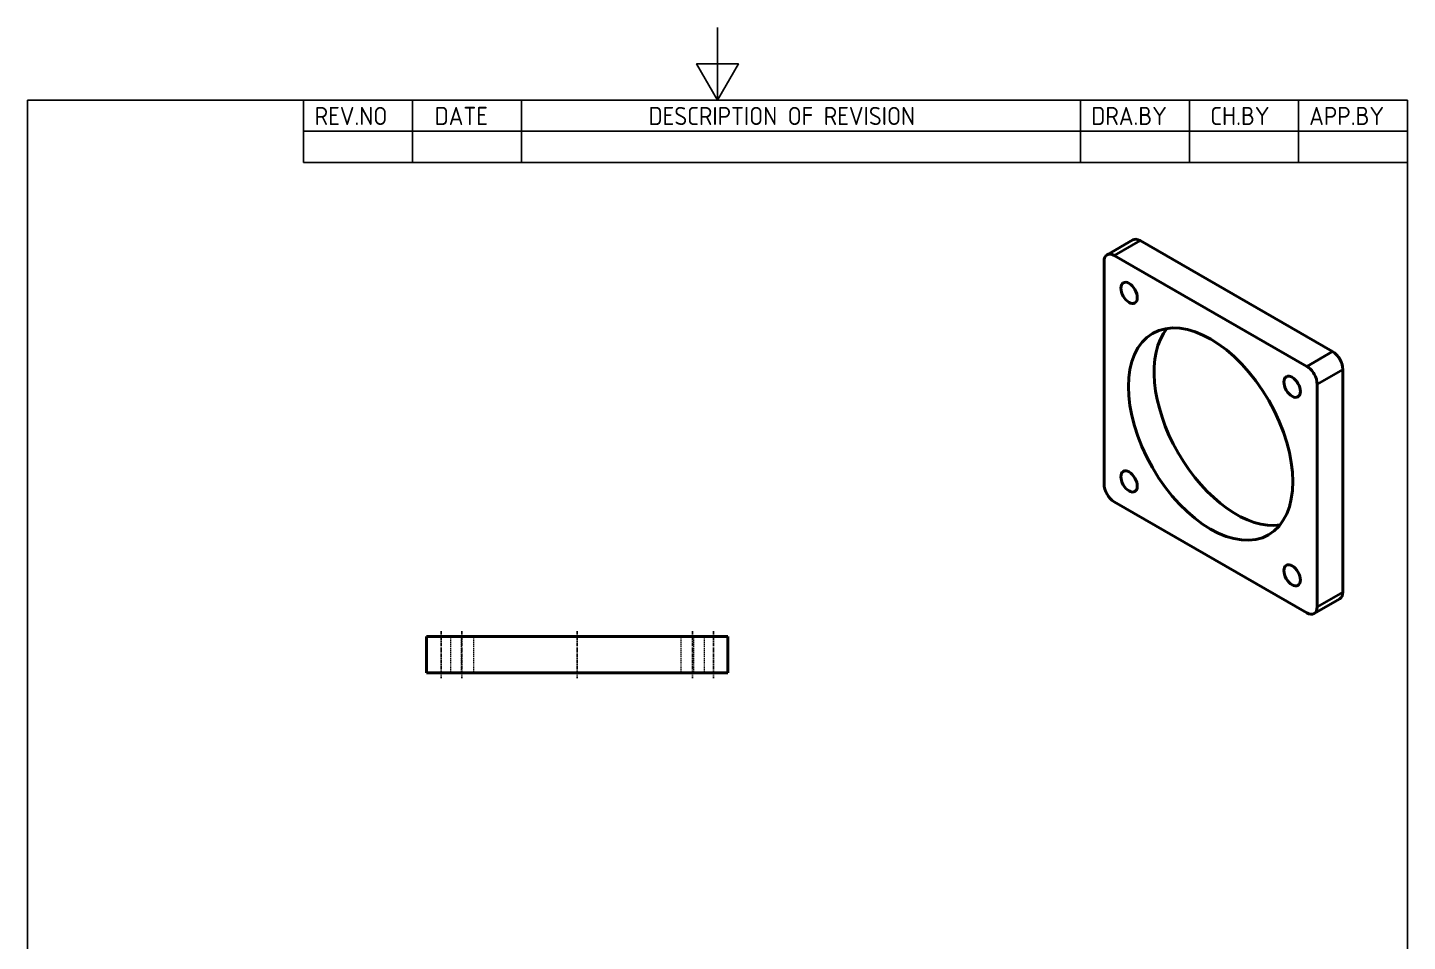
# Model space of a CAD drawing. Header units: millimetres. Extents: x 0 to 210, y 0 to 297.
# Drawn here: x 10 to 200, y 171.2 to 297 of the extents above; entities that cross this region are included whole.
import ezdxf

# ---------------------------------------------------------------- set-up
doc = ezdxf.new("R2010")
doc.units = ezdxf.units.MM
doc.linetypes.add('CHAIN', pattern=[0.7087, 0.4724, -0.0591, 0.1181, -0.0591])
doc.linetypes.add('DASHED', pattern=[0.2067, 0.1654, -0.0413])
doc.layers.get('0').update_dxf_attribs({"color": 3, "lineweight": 25, "true_color": 0x00ff00})
for name, color, linetype, lineweight, true_color in [('가려진 것(ISO)', 2, 'DASHED', 18, 0xffff00), ('가시적인 것(ISO)', 3, 'Continuous', 40, 0x00ff00), ('가시적인 좁은 것(ISO)', 3, 'Continuous', 35, 0x00ff00), ('기호(ISO)', 5, 'Continuous', 25, 0x0000ff), ('중심선(ISO)', 1, 'Continuous', 25, 0xff0000)]:
    doc.layers.add(name, color=color, linetype=linetype, lineweight=lineweight, true_color=true_color)
doc.layers.add('경계(ISO)', color=7, linetype='Continuous', lineweight=25)
doc.styles.add('ISO ProportionalPSTEK', font='isocp.shx')

# ---------------------------------------------------------------- blocks, each defined once
blk = doc.blocks.new('경계 Default Border')
at = {"layer": '경계(ISO)', "flags": 128}
for points in [[(105, 297.0000076293945), (105, 287.0000076293945), (102.1132469177246, 292.0000076293945), (107.8867530822754, 292.0000076293945), (105, 287.0000076293945)], [(10, 10), (10, 287.0000076293945), (200, 287.0000076293945), (200, 10), (10, 10)]]:
    blk.add_lwpolyline(points, dxfattribs=at)
blk = doc.blocks.new('리비전 내역')
at = {"layer": '기호(ISO)'}
for p, q in [((48.00000000000001, 287.0000076293945), (200, 287.0000076293945)), ((48.00000000000001, 287.0000076293945), (48.00000000000001, 282.7200076293945)), ((63.00000000000001, 287.0000076293945), (63.00000000000001, 282.7200076293945)), ((78, 287.0000076293945), (78, 282.7200076293945)), ((155, 287.0000076293945), (155, 282.7200076293945)), ((170, 287.0000076293945), (170, 282.7200076293945)), ((185, 287.0000076293945), (185, 282.7200076293945)), ((200, 287.0000076293945), (200, 282.7200076293945)), ((48.00000000000001, 282.7200076293945), (200, 282.7200076293945)), ((48.00000000000001, 282.7200076293945), (48.00000000000001, 278.4400076293945)), ((63.00000000000001, 282.7200076293945), (63.00000000000001, 278.4400076293945)), ((78, 282.7200076293945), (78, 278.4400076293945)), ((155, 282.7200076293945), (155, 278.4400076293945)), ((170, 282.7200076293945), (170, 278.4400076293945)), ((185, 282.7200076293945), (185, 278.4400076293945)), ((200, 282.7200076293945), (200, 278.4400076293945)), ((48.00000000000001, 278.4400076293945), (200, 278.4400076293945))]:
    blk.add_line(p, q, dxfattribs=at)
at = {"layer": '기호(ISO)', "color": 2, "true_color": 0xffff00, "char_height": 2.5, "attachment_point": 7, "style": 'ISO ProportionalPSTEK'}
for s, insert in [('REV.NO', (49.5271157026291, 283.5831900503393)), ('DATE', (66.05423110723495, 283.5831900503393)), ('DESCRIPTION OF REVISION', (95.50702043336295, 283.5831900503393)), ('DRA.BY', (156.4757339553203, 283.5831900503393)), ('CH.BY', (172.8642915086116, 283.5831900503393)), ('APP.BY', (186.4777339604403, 283.5831900503393))]:
    blk.add_mtext(s, dxfattribs=dict(at, insert=insert))

msp = doc.modelspace()

# ---------------------------------------------------------------- linework, layer by layer
at = {"layer": '가려진 것(ISO)'}
for p, q in [((68.21576907247794, 213.1745132243303), (68.21576907247794, 208.1745132243303)), ((69.69076907247793, 213.1745132243256), (69.69076907247793, 208.1745132243256)), ((71.41576907247794, 213.1745132243303), (71.41576907247794, 208.1745132243303)), ((99.96576907247797, 213.1745132243303), (99.96576907247797, 208.1745132243303)), ((101.6907690724779, 213.1745132243256), (101.6907690724779, 208.1745132243256)), ((103.1657690724779, 213.1745132243303), (103.1657690724779, 208.1745132243303))]:
    msp.add_line(p, q, dxfattribs=at)
at = {"layer": '가시적인 것(ISO)'}
for p, q in [((162.1812220444198, 267.768641246569), (158.6456881384876, 265.732662677607)), ((163.1792864675886, 267.6705686239637), (189.6957907620881, 252.4007293567534)), ((158.2295389992831, 264.8138872329012), (158.2295389992831, 234.155870051306)), ((186.1602568561559, 250.3647507877915), (159.6437525616564, 265.6345900550017)), ((191.1100043244614, 249.9512436794838), (191.1100043244614, 219.2932264978886)), ((187.5744704185292, 217.2572479289266), (187.5744704185292, 247.9152651105218)), ((159.6437525616564, 231.7063843740363), (186.1602568561559, 216.4365451068261)), ((190.6938551852569, 218.3744510531827), (187.1583212793247, 216.3384724842208)), ((64.94076907247793, 213.1745132243311), (64.94076907247793, 208.1745132243311)), ((66.94076907247793, 213.1745132243317), (64.94076907247792, 213.1745132243311)), ((66.94076907247793, 213.1745132243317), (104.440769072478, 213.1745132243317)), ((106.440769072478, 213.1745132243311), (104.440769072478, 213.1745132243317)), ((106.440769072478, 213.1745132243311), (106.440769072478, 208.1745132243311)), ((64.94076907247793, 208.1745132243311), (66.94076907247793, 208.1745132243317)), ((104.440769072478, 208.1745132243317), (66.94076907247793, 208.1745132243317)), ((104.440769072478, 208.1745132243317), (106.440769072478, 208.1745132243311))]:
    msp.add_line(p, q, dxfattribs=at)
for centre, major_axis, ratio, start_param, end_param in [((163.1792864675886, 266.0354743742786), (-0.9980644231688076, 1.733166872290326), 0.5780931159158106, 5.499720852204984, 6.283185307179532), ((159.6437525616564, 263.9994958053167), (-0.9980644231688174, 1.733166872290363), 0.5780931159158107, 5.499720852205023, 7.070517178999922), ((176.4375386148383, 243.0715461498758), (-7.984515385350483, 13.8653349783228), 0.5780931159158106, 0.2223730012747772, 2.919219652315018), ((189.6957907620881, 250.7656351070683), (0.9980644231686985, -1.733166872290395), 0.5780931159158107, 0.7873318718205526, 2.358128198615477), ((186.1602568561559, 248.7296565381064), (-0.9980644231689053, 1.733166872290276), 0.5780931159158107, 3.928924525409872, 5.499720852204774), ((159.6437525616564, 233.3414786237214), (0.9980644231689256, -1.733166872290311), 0.5780931159158106, 3.928924525409892, 5.499720852204787), ((189.6957907620881, 220.1076179254731), (0.9980644231688165, -1.733166872290362), 0.5780931159158104, 0, 0.7873318718203297), ((186.1602568561559, 218.0716393565112), (0.9980644231688118, -1.733166872290353), 0.5780931159158106, 5.499720852205023, 7.070517178999916)]:
    msp.add_ellipse(centre, major_axis=major_axis, ratio=ratio, start_param=start_param, end_param=end_param, dxfattribs=at)
for centre, major_axis, ratio in [((161.676684557568, 260.4783601442415), (-0.7984515385350479, 1.386533497832279), 0.5780931159158107), ((172.9020047089061, 241.0355675809139), (-7.984515385350481, 13.8653349783228), 0.5780931159158106), ((184.1273248602442, 247.5498962313368), (-0.7984515385350479, 1.386533497832279), 0.5780931159158107), ((161.676684557568, 234.5212389304909), (-0.7984515385350479, 1.386533497832279), 0.5780931159158107), ((184.1273248602442, 221.5927750175862), (-0.7984515385350479, 1.386533497832279), 0.5780931159158107)]:
    msp.add_ellipse(centre, major_axis=major_axis, ratio=ratio, dxfattribs=at)
at = {"layer": '가시적인 좁은 것(ISO)'}
for p, q in [((163.1792864675886, 267.6705686239637), (159.6437525616564, 265.6345900550017)), ((189.6957907620881, 252.4007293567534), (186.1602568561559, 250.3647507877915)), ((191.1100043244614, 249.9512436794838), (187.5744704185292, 247.9152651105218)), ((191.1100043244614, 219.2932264978886), (187.5744704185292, 217.2572479289266))]:
    msp.add_line(p, q, dxfattribs=at)
at = {"layer": '중심선(ISO)', "linetype": 'CHAIN'}
for p, q in [((66.94076907247793, 213.9245132243314), (66.94076907247793, 207.4245132243311)), ((69.81576907247793, 213.9245132243303), (69.81576907247793, 207.4245132243303)), ((85.69076907247793, 213.9245132243255), (85.69076907247793, 207.4245132243256)), ((101.5657690724779, 213.9245132243303), (101.5657690724779, 207.4245132243303)), ((104.440769072478, 213.9245132243314), (104.440769072478, 207.4245132243311))]:
    msp.add_line(p, q, dxfattribs=at)

# ---------------------------------------------------------------- block references
msp.add_blockref('경계 Default Border', (0, 0))
at = {"layer": '기호(ISO)'}
msp.add_blockref('리비전 내역', (0, 0), dxfattribs=at)

doc.saveas('drawing.dxf')
